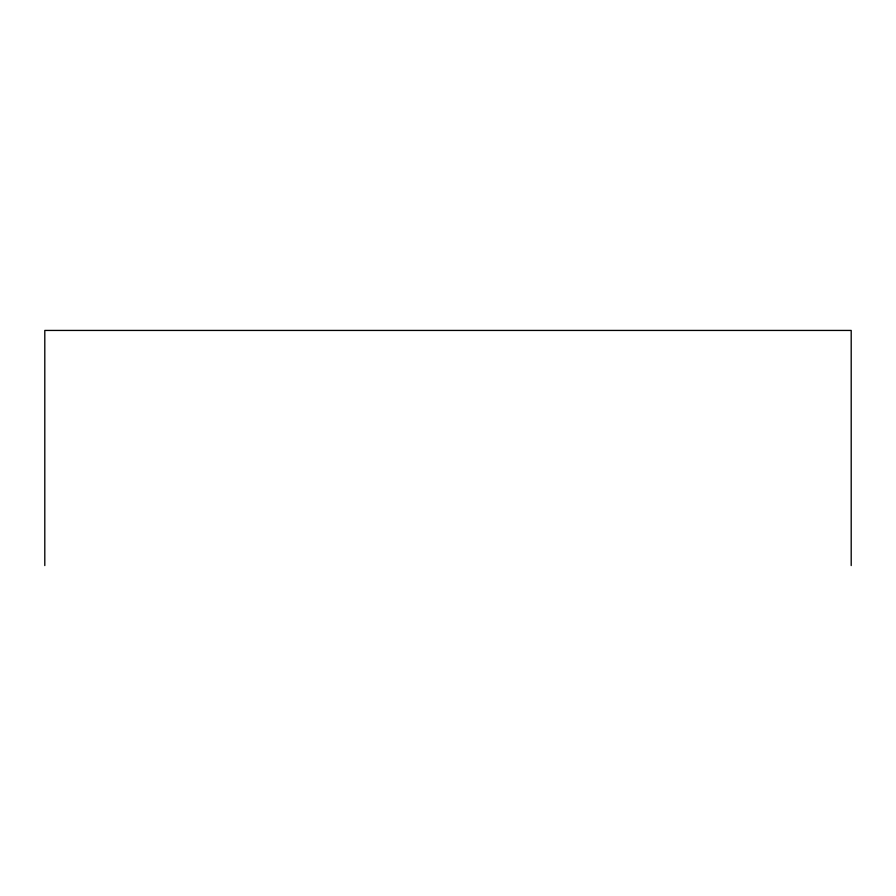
<?xml version="1.0" encoding="UTF-8"?>
<svg xmlns="http://www.w3.org/2000/svg" width="896" height="896" viewBox="0 0 896 896"><rect width="100%" height="100%" fill="white"/><g stroke="black" fill="none" stroke-linecap="round" stroke-linejoin="round"><path stroke-width="1.34" d="M851.2 565.566L851.2 330.434L44.8 330.434L44.8 565.566"/></g></svg>
